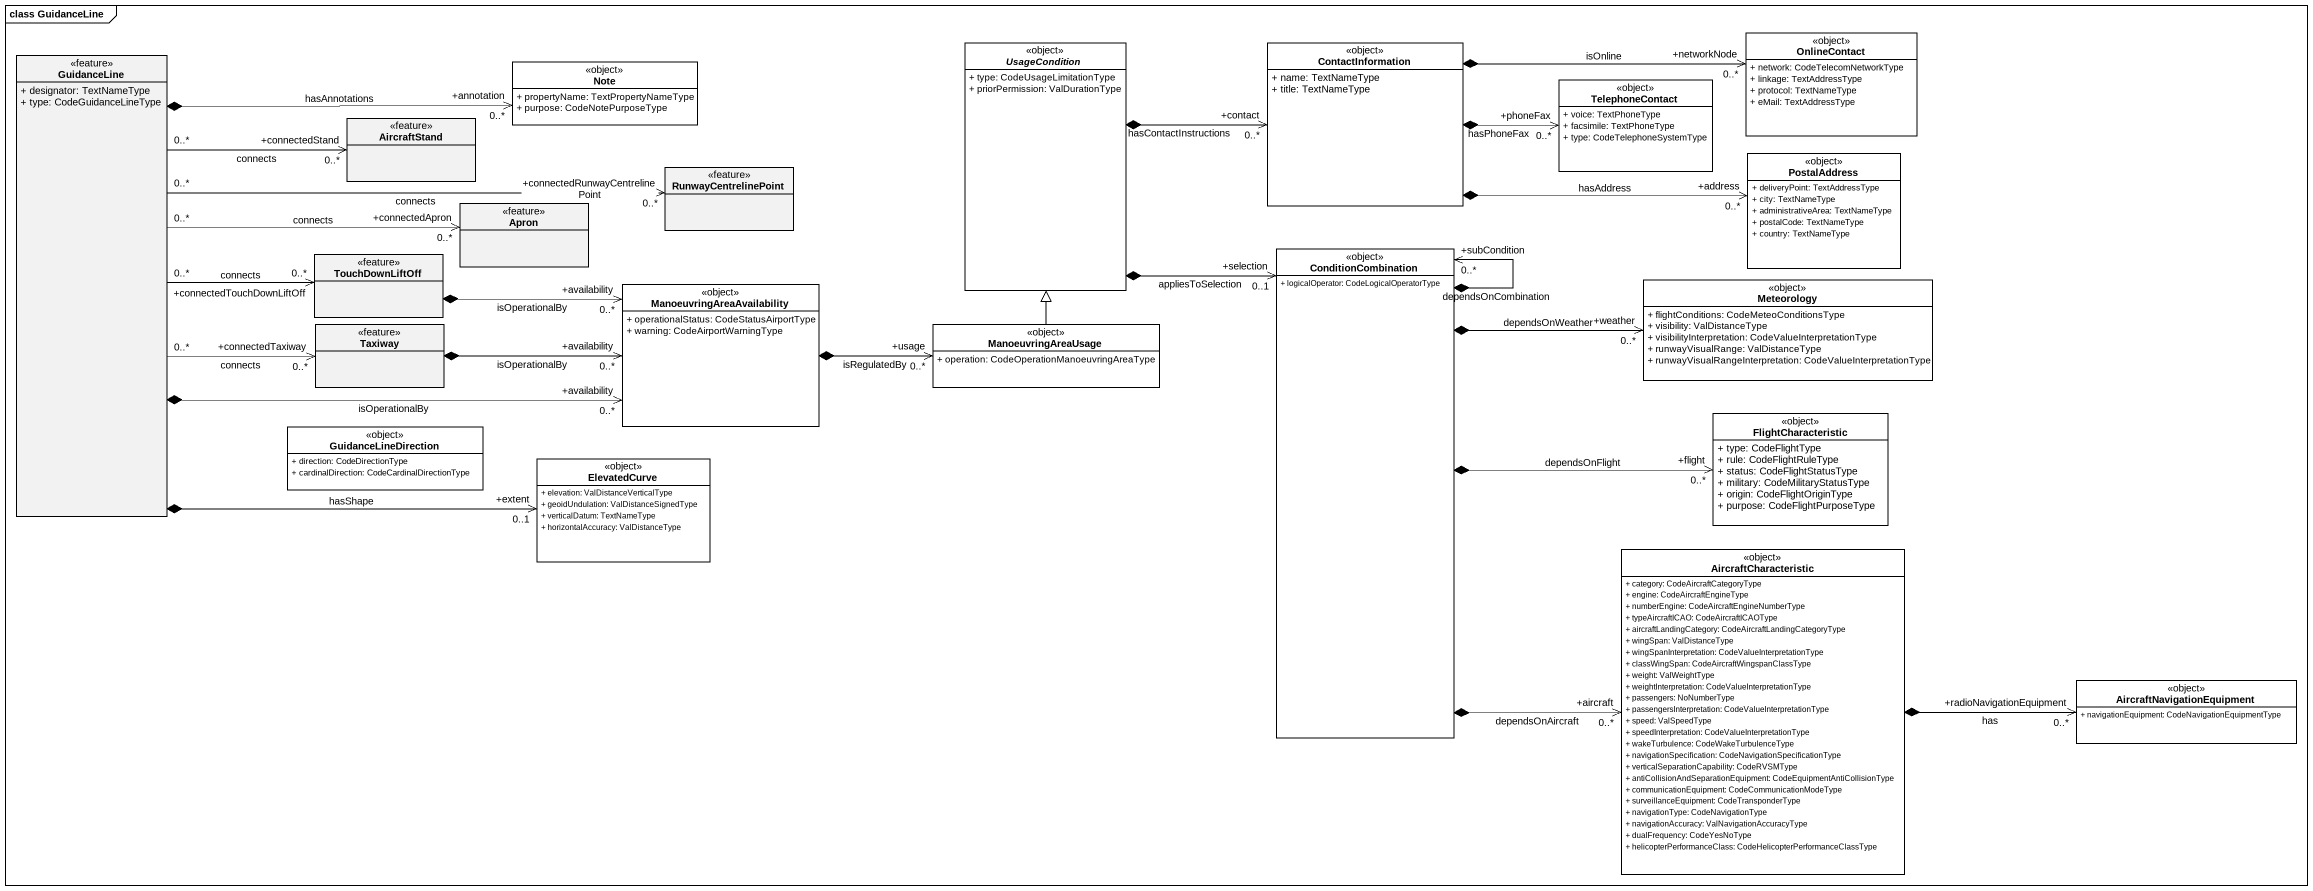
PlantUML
@startuml
mainframe class GuidanceLine
hide circle
hide empty members
skinparam classAttributeIconSize 0
abstract class UsageCondition <<object>> #FFFFFF {
  + type: CodeUsageLimitationType
  + priorPermission: ValDurationType
}
class ContactInformation <<object>> #FFFFFF {
  + name: TextNameType
  + title: TextNameType
}
class OnlineContact <<object>> #FFFFFF {
  + network: CodeTelecomNetworkType
  + linkage: TextAddressType
  + protocol: TextNameType
  + eMail: TextAddressType
}
class GuidanceLine <<feature>> {
  + designator: TextNameType
  + type: CodeGuidanceLineType
}
class "Note" as Note_ <<object>> #FFFFFF {
  + propertyName: TextPropertyNameType
  + purpose: CodeNotePurposeType
}
class TelephoneContact <<object>> #FFFFFF {
  + voice: TextPhoneType
  + facsimile: TextPhoneType
  + type: CodeTelephoneSystemType
}
class AircraftStand <<feature>>
class RunwayCentrelinePoint <<feature>>
class PostalAddress <<object>> #FFFFFF {
  + deliveryPoint: TextAddressType
  + city: TextNameType
  + administrativeArea: TextNameType
  + postalCode: TextNameType
  + country: TextNameType
}
class Apron <<feature>>
class TouchDownLiftOff <<feature>>
class ConditionCombination <<object>> #FFFFFF {
  + logicalOperator: CodeLogicalOperatorType
}
class ManoeuvringAreaAvailability <<object>> #FFFFFF {
  + operationalStatus: CodeStatusAirportType
  + warning: CodeAirportWarningType
}
class Meteorology <<object>> #FFFFFF {
  + flightConditions: CodeMeteoConditionsType
  + visibility: ValDistanceType
  + visibilityInterpretation: CodeValueInterpretationType
  + runwayVisualRange: ValDistanceType
  + runwayVisualRangeInterpretation: CodeValueInterpretationType
}
class Taxiway <<feature>>
class ManoeuvringAreaUsage <<object>> #FFFFFF {
  + operation: CodeOperationManoeuvringAreaType
}
class FlightCharacteristic <<object>> #FFFFFF {
  + type: CodeFlightType
  + rule: CodeFlightRuleType
  + status: CodeFlightStatusType
  + military: CodeMilitaryStatusType
  + origin: CodeFlightOriginType
  + purpose: CodeFlightPurposeType
}
class GuidanceLineDirection <<object>> #FFFFFF {
  + direction: CodeDirectionType
  + cardinalDirection: CodeCardinalDirectionType
}
class ElevatedCurve <<object>> #FFFFFF {
  + elevation: ValDistanceVerticalType
  + geoidUndulation: ValDistanceSignedType
  + verticalDatum: TextNameType
  + horizontalAccuracy: ValDistanceType
}
class AircraftCharacteristic <<object>> #FFFFFF {
  + category: CodeAircraftCategoryType
  + engine: CodeAircraftEngineType
  + numberEngine: CodeAircraftEngineNumberType
  + typeAircraftICAO: CodeAircraftICAOType
  + aircraftLandingCategory: CodeAircraftLandingCategoryType
  + wingSpan: ValDistanceType
  + wingSpanInterpretation: CodeValueInterpretationType
  + classWingSpan: CodeAircraftWingspanClassType
  + weight: ValWeightType
  + weightInterpretation: CodeValueInterpretationType
  + passengers: NoNumberType
  + passengersInterpretation: CodeValueInterpretationType
  + speed: ValSpeedType
  + speedInterpretation: CodeValueInterpretationType
  + wakeTurbulence: CodeWakeTurbulenceType
  + navigationSpecification: CodeNavigationSpecificationType
  + verticalSeparationCapability: CodeRVSMType
  + antiCollisionAndSeparationEquipment: CodeEquipmentAntiCollisionType
  + communicationEquipment: CodeCommunicationModeType
  + surveillanceEquipment: CodeTransponderType
  + navigationType: CodeNavigationType
  + navigationAccuracy: ValNavigationAccuracyType
  + dualFrequency: CodeYesNoType
  + helicopterPerformanceClass: CodeHelicopterPerformanceClassType
}
class AircraftNavigationEquipment <<object>> #FFFFFF {
  + navigationEquipment: CodeNavigationEquipmentType
}
UsageCondition *-right-> "+contact\n0..*" ContactInformation : hasContactInstructions
UsageCondition *--> "+selection\n0..1" ConditionCombination : appliesToSelection
ContactInformation *-right-> "+networkNode\n0..*" OnlineContact : isOnline
ContactInformation *-right-> "+phoneFax\n0..*" TelephoneContact : hasPhoneFax
ContactInformation *-right-> "+address\n0..*" PostalAddress : hasAddress
GuidanceLine *-right-> "+annotation\n0..*" Note_ : hasAnnotations
GuidanceLine "0..*" -right-> "+connectedStand\n0..*" AircraftStand : connects
GuidanceLine "0..*" -right-> "+connectedRunwayCentrelinePoint\n0..*" RunwayCentrelinePoint : connects
GuidanceLine "0..*" -right-> "+connectedApron\n0..*" Apron : connects
GuidanceLine "0..*" -right-> "+connectedTouchDownLiftOff\n0..*" TouchDownLiftOff : connects
GuidanceLine *-right-> "+availability\n0..*" ManoeuvringAreaAvailability : isOperationalBy
GuidanceLine "0..*" -right-> "+connectedTaxiway\n0..*" Taxiway : connects
GuidanceLine *-right-> "+extent\n0..1" ElevatedCurve : hasShape
TouchDownLiftOff *-right-> "+availability\n0..*" ManoeuvringAreaAvailability : isOperationalBy
ConditionCombination *--> "+subCondition\n0..*" ConditionCombination : dependsOnCombination
ConditionCombination *-right-> "+weather\n0..*" Meteorology : dependsOnWeather
ConditionCombination *-right-> "+flight\n0..*" FlightCharacteristic : dependsOnFlight
ConditionCombination *-right-> "+aircraft\n0..*" AircraftCharacteristic : dependsOnAircraft
ManoeuvringAreaAvailability *-right-> "+usage\n0..*" ManoeuvringAreaUsage : isRegulatedBy
Taxiway *-right-> "+availability\n0..*" ManoeuvringAreaAvailability : isOperationalBy
ManoeuvringAreaUsage -up-|> UsageCondition
AircraftCharacteristic *-right-> "+radioNavigationEquipment\n0..*" AircraftNavigationEquipment : has
@enduml
